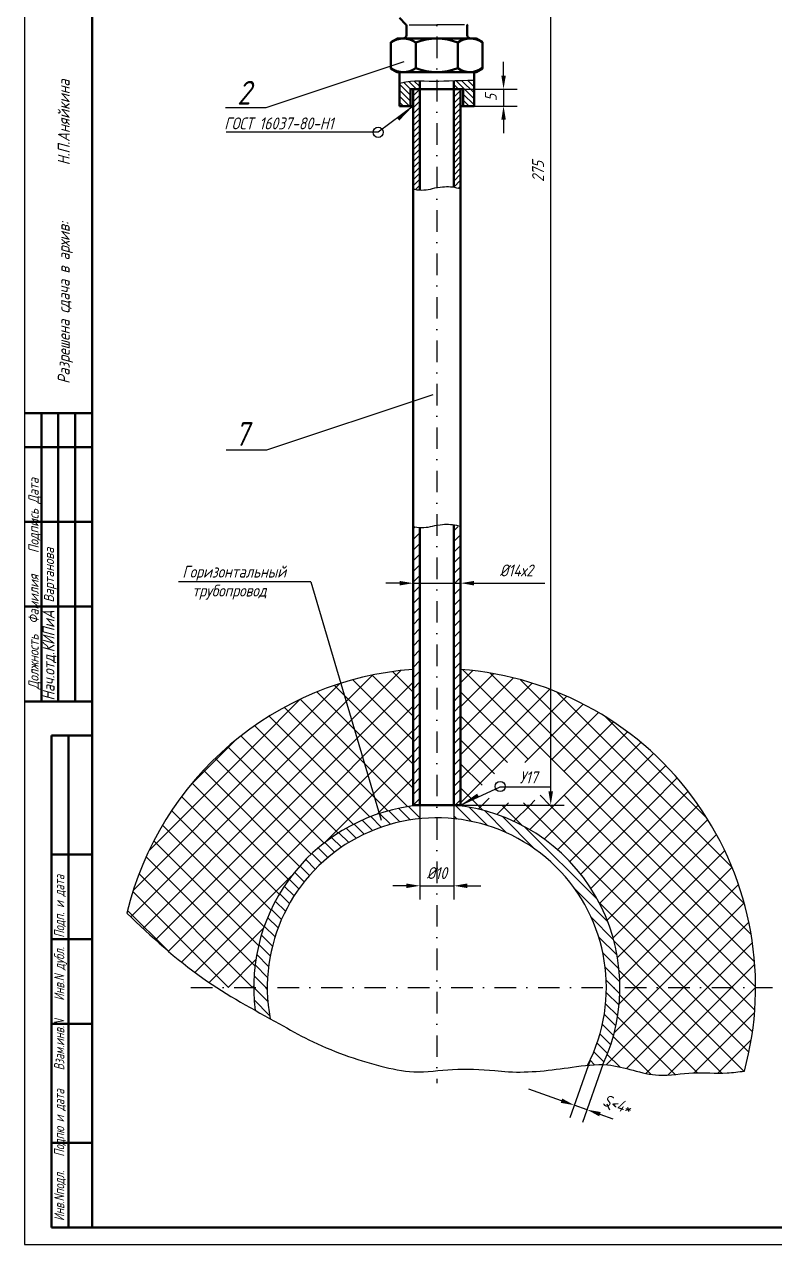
# Model space of a CAD drawing. Header units: millimetres. Extents: x 0 to 6596, y 0 to 3335.
# Drawn here: x 311.6 to 532.9, y 309.3 to 669 of the extents above; entities that cross this region are included whole.
import ezdxf
from ezdxf.enums import TextEntityAlignment as Align

# ---------------------------------------------------------------- set-up
doc = ezdxf.new("R2010")
doc.units = ezdxf.units.MM
doc.header["$LTSCALE"] = 0.5
doc.header["$MEASUREMENT"] = 0
doc.linetypes.add('DASHDOT', pattern=[25.4, 12.7, -6.35, 0, -6.35])
doc.styles.get("Standard").update_dxf_attribs({"font": 'romand.shx', "width": 0.8, "oblique": 15, "height": 3.5})
doc.dimstyles.get("Standard").update_dxf_attribs({"dimscale": 0, "dimtxt": 3.5, "dimasz": 4, "dimexe": 4, "dimexo": 0, "dimgap": 2, "dimtad": 1, "dimrnd": 0.0035, "dimtxsty": 'Standard', "dimcen": 0.09, "dimclrd": 5, "dimazin": 2, "dimtfac": 1, "dimtix": 1, "dimtmove": 0, "dimatfit": 0, "dimfxl": 0, "dimtolj": 1, "dimtzin": 0, "dimarcsym": 0})

# ---------------------------------------------------------------- blocks, each defined once
blk = doc.blocks.new('*X365')
at = {"color": 0}
for p, q in [((599.41, 872.86), (600.06, 873.51)), ((599.41, 869.72), (601.41, 871.72)), ((611.41, 872.29), (612.63, 873.51)), ((611.41, 869.15), (613.41, 871.15)), ((599.41, 866.58), (601.41, 868.58)), ((611.41, 866.01), (613.41, 868.01)), ((599.41, 863.43), (601.41, 865.43)), ((611.41, 862.86), (613.41, 864.86)), ((599.41, 860.29), (601.41, 862.29)), ((611.41, 859.72), (613.41, 861.72)), ((599.41, 857.15), (601.41, 859.15)), ((599.41, 854.01), (601.41, 856.01)), ((611.41, 856.58), (613.41, 858.58)), ((599.41, 850.86), (601.41, 852.86)), ((611.41, 853.43), (613.41, 855.43)), ((599.41, 847.72), (601.41, 849.72)), ((611.41, 850.29), (613.41, 852.29)), ((611.41, 847.15), (613.41, 849.15)), ((601.06, 846.22), (601.41, 846.58))]:
    blk.add_line(p, q, dxfattribs=at)
blk = doc.blocks.new('*D372')
at = {"color": 0, "lineweight": -2}
for p, q in [((426.26, 520.99), (426.26, 500.29)), ((440.26, 521.03), (440.26, 500.29))]:
    blk.add_line(p, q, dxfattribs=at)
at = {"color": 5, "lineweight": -2}
for p, q in [((422.26, 504.29), (418.26, 504.29)), ((426.26, 504.29), (440.26, 504.29)), ((444.26, 504.29), (465.15, 504.29))]:
    blk.add_line(p, q, dxfattribs=at)
at = {"color": 5, "lineweight": 25}
for points in [[(422.26, 504.96), (422.26, 503.62), (426.26, 504.29)], [(444.26, 504.96), (444.26, 503.62), (440.26, 504.29)]]:
    blk.add_solid(points, dxfattribs=at)
at = {"layer": 'Defpoints', "color": 0, "lineweight": 25}
for p in [(426.26, 520.99), (440.26, 521.03), (440.26, 504.29)]:
    blk.add_point(p, dxfattribs=at)
at = {"color": 0, "lineweight": 25, "insert": (456.7, 508.04), "char_height": 3.5, "attachment_point": 5}
blk.add_mtext('\\A1;%%C14х2', dxfattribs=at)
blk = doc.blocks.new('*D396')
at = {"color": 0, "lineweight": -2}
for p, q in [((428.26, 438.9), (428.26, 411.1)), ((438.26, 438.89), (438.26, 411.1))]:
    blk.add_line(p, q, dxfattribs=at)
at = {"color": 5, "lineweight": -2}
for p, q in [((424.26, 415.1), (420.26, 415.1)), ((428.26, 415.1), (438.26, 415.1)), ((442.26, 415.1), (446.26, 415.1))]:
    blk.add_line(p, q, dxfattribs=at)
at = {"color": 5, "lineweight": 25}
for points in [[(424.26, 415.77), (424.26, 414.43), (428.26, 415.1)], [(442.26, 415.77), (442.26, 414.43), (438.26, 415.1)]]:
    blk.add_solid(points, dxfattribs=at)
at = {"layer": 'Defpoints', "color": 0, "lineweight": 25}
for p in [(428.26, 438.9), (438.26, 438.89), (438.26, 415.1)]:
    blk.add_point(p, dxfattribs=at)
at = {"color": 0, "lineweight": 25, "insert": (433.26, 418.85), "char_height": 3.5, "attachment_point": 5}
blk.add_mtext('\\A1;%%C10', dxfattribs=at)
blk = doc.blocks.new('*D397')
at = {"color": 5, "linetype": 'Continuous', "lineweight": -2}
for p, q in [((452.93, 653.91), (452.93, 657.91)), ((452.93, 649.91), (452.93, 644.91)), ((452.93, 640.91), (452.93, 636.91))]:
    blk.add_line(p, q, dxfattribs=at)
at = {"color": 0, "linetype": 'Continuous', "lineweight": -2}
for p, q in [((441.06, 649.91), (456.93, 649.91)), ((441.06, 644.91), (456.93, 644.91))]:
    blk.add_line(p, q, dxfattribs=at)
at = {"color": 5, "linetype": 'Continuous', "lineweight": 25}
for points in [[(452.27, 653.91), (453.6, 653.91), (452.93, 649.91)], [(452.27, 640.91), (453.6, 640.91), (452.93, 644.91)]]:
    blk.add_solid(points, dxfattribs=at)
at = {"layer": 'Defpoints', "color": 0, "linetype": 'Continuous', "lineweight": 25}
for p in [(441.06, 649.91), (441.06, 644.91), (452.93, 644.91)]:
    blk.add_point(p, dxfattribs=at)
at = {"color": 0, "linetype": 'Continuous', "lineweight": 25, "insert": (449.18, 647.41), "char_height": 3.5, "attachment_point": 5, "rotation": 90}
blk.add_mtext('\\A1;5', dxfattribs=at)
blk = doc.blocks.new('*D398')
at = {"color": 0, "linetype": 'Continuous', "lineweight": -2}
for p, q in [((449.24, 713.87), (470.84, 713.87)), ((440.26, 438.9), (470.84, 438.9))]:
    blk.add_line(p, q, dxfattribs=at)
at = {"color": 5, "linetype": 'Continuous', "lineweight": -2}
blk.add_line((466.84, 442.9), (466.84, 709.87), dxfattribs=at)
at = {"color": 5, "linetype": 'Continuous', "lineweight": 25}
for points in [[(466.17, 709.87), (467.51, 709.87), (466.84, 713.87)], [(466.17, 442.9), (467.51, 442.9), (466.84, 438.9)]]:
    blk.add_solid(points, dxfattribs=at)
at = {"layer": 'Defpoints', "color": 0, "linetype": 'Continuous', "lineweight": 25}
for p in [(449.24, 713.87), (466.84, 713.87), (440.26, 438.9)]:
    blk.add_point(p, dxfattribs=at)
at = {"color": 0, "linetype": 'Continuous', "lineweight": 25, "insert": (463.09, 625.66), "char_height": 3.5, "attachment_point": 5, "rotation": 90}
blk.add_mtext('\\A1;275', dxfattribs=at)

msp = doc.modelspace()

# ---------------------------------------------------------------- hatches: boundary and pattern name
at = {"linetype": 'Continuous', "lineweight": 25}
h = msp.add_hatch(dxfattribs=at)
h.set_pattern_fill('ANSI31', color=256, scale=10, angle=90, style=0)
h.set_pattern_definition([(135, (173.1764, 198.6168), (-0.8838835, -0.8838835), [])])
h.paths.add_polyline_path([(444.256, 652.561), (442.45, 652.535), (440.426, 652.484), (438.58, 652.42), (438.256, 652.408), (438.256, 649.911), (441.056, 649.911), (441.056, 644.911), (444.256, 644.911)])
h.paths.add_polyline_path([(425.456, 649.911), (428.256, 649.911), (428.256, 652.315), (428.173, 652.316), (426.806, 652.299), (425.446, 652.221), (424.088, 652.058), (422.728, 651.786), (422.256, 651.646), (422.256, 644.911), (425.456, 644.911)])
h = msp.add_hatch(dxfattribs=at)
h.set_pattern_fill('ANSI31', color=256, scale=10, style=0)
h.set_pattern_definition([(45, (173.1764, 198.6168), (-0.8838835, 0.8838835), [])])
h.paths.add_polyline_path([(426.256, 620.476, 0.0052677), (426.644, 620.389, 0.0402545), (428.256, 620.178), (428.256, 649.911), (426.256, 649.911)])
h.paths.add_polyline_path([(438.256, 621.002, -0.0266989), (439.608, 620.71, -0.0079438), (440.256, 620.522), (440.256, 649.911), (438.256, 649.911)])

# ---------------------------------------------------------------- linework, layer by layer
for p, q in [((311.626, 903.347), (311.626, 309.347)), ((425.093, 668.831), (433.279, 668.831)), ((441.419, 668.831), (433.233, 668.831)), ((421.64, 664.831), (433.233, 664.831)), ((433.233, 664.831), (421.64, 664.831)), ((433.279, 664.831), (421.686, 664.831)), ((423.494, 664.831), (421.686, 664.831)), ((421.686, 664.831), (423.279, 664.831)), ((433.233, 664.831), (444.826, 664.831)), ((443.017, 664.831), (444.826, 664.831)), ((444.826, 664.831), (443.233, 664.831)), ((444.826, 664.831), (446.733, 663.73)), ((446.733, 655.981), (446.733, 662.779)), ((444.879, 654.911), (446.733, 655.981)), ((426.255, 644.911), (415.934, 637.223)), ((440.251, 438.903), (451.912, 444.288)), ((451.912, 444.288), (466.685, 444.288)), ((428.256, 439.132), (428.256, 434.882)), ((438.256, 439.132), (438.256, 434.882)), ((311.626, 309.347), (731.626, 309.347))]:
    msp.add_line(p, q)
at = {"lineweight": 50}
for p, q in [((331.626, 898.347), (331.626, 314.347)), ((421.64, 664.831), (419.733, 663.73)), ((419.733, 655.981), (419.733, 663.73)), ((421.686, 664.831), (433.279, 664.831)), ((427.048, 656.122), (427.048, 663.635)), ((444.826, 664.831), (433.233, 664.831)), ((439.417, 656.089), (439.417, 663.635)), ((444.826, 664.831), (446.733, 663.73)), ((446.733, 655.981), (446.733, 663.73)), ((421.586, 654.911), (419.733, 655.981)), ((421.586, 654.911), (444.879, 654.911)), ((444.879, 654.911), (446.733, 655.981)), ((425.456, 649.911), (425.456, 644.911)), ((425.456, 649.911), (441.056, 649.911)), ((426.256, 649.911), (426.256, 520.988)), ((428.256, 649.911), (428.256, 620.178)), ((438.256, 649.911), (438.256, 621.002)), ((440.256, 649.911), (440.256, 521.034)), ((441.056, 649.911), (441.056, 644.911)), ((422.256, 644.911), (426.256, 644.911)), ((440.256, 644.911), (444.256, 644.911)), ((311.626, 554.368), (331.626, 554.368)), ((316.626, 554.368), (316.626, 469.368)), ((321.626, 554.368), (321.626, 469.368)), ((326.626, 554.368), (326.626, 469.368)), ((311.626, 544.368), (331.626, 544.368)), ((426.236, 537.323), (426.236, 438.902)), ((440.256, 537.369), (440.256, 438.901)), ((311.626, 522.368), (331.626, 522.368)), ((438.256, 521.514), (438.256, 438.901)), ((428.256, 520.69), (428.256, 438.901)), ((311.626, 497.368), (317.016, 497.368)), ((316.626, 497.368), (331.626, 497.368)), ((311.626, 469.368), (331.626, 469.368)), ((319.626, 459.368), (319.626, 314.347)), ((319.626, 459.368), (331.626, 459.368)), ((324.626, 459.368), (324.626, 314.347)), ((319.626, 424.368), (331.626, 424.368)), ((319.626, 399.368), (331.626, 399.368)), ((319.626, 374.368), (331.626, 374.368)), ((319.626, 339.368), (331.626, 339.368)), ((319.626, 314.347), (726.626, 314.347))]:
    msp.add_line(p, q, dxfattribs=at)
at = {"linetype": 'DASHDOT'}
for p, q in [((433.256, 831.821), (433.256, 356.892)), ((360.704, 385.132), (532.256, 385.132))]:
    msp.add_line(p, q, dxfattribs=at)
at = {"linetype": 'Continuous', "lineweight": 50}
for p, q in [((422.248, 670.879), (424.134, 668.978)), ((424.279, 665.831), (424.279, 668.626)), ((442.233, 665.831), (442.233, 668.626)), ((421.64, 664.831), (433.233, 664.831)), ((422.256, 654.411), (422.256, 644.911)), ((428.256, 652.315), (428.256, 649.911)), ((438.256, 652.408), (438.256, 649.911)), ((444.256, 654.411), (444.256, 644.911)), ((426.236, 438.902), (440.256, 438.902))]:
    msp.add_line(p, q, dxfattribs=at)
at = {"linetype": 'Continuous'}
for p, q in [((421.686, 664.831), (433.279, 664.831)), ((444.826, 664.831), (433.233, 664.831))]:
    msp.add_line(p, q, dxfattribs=at)
at = {"lineweight": 25}
for p, q in [((423.525, 657.901), (382.799, 644.42)), ((382.799, 644.42), (370.917, 644.42)), ((432.08, 559.789), (382.986, 543.537)), ((382.986, 543.537), (371.103, 543.537)), ((396.054, 504.644), (357.04, 504.644)), ((386.217, 442.1), (422.649, 478.532)), ((440.256, 474.926), (443.862, 478.532)), ((480.709, 438.901), (440.779, 478.831)), ((384.196, 447.15), (414.233, 477.188)), ((388.238, 437.05), (426.256, 475.068)), ((426.256, 457.998), (408.453, 475.801)), ((426.256, 465.07), (414.154, 477.171)), ((426.256, 472.141), (420.178, 478.218)), ((440.256, 467.855), (450.026, 477.624)), ((440.256, 460.784), (455.849, 476.377)), ((440.256, 453.712), (461.372, 474.829)), ((487.78, 438.901), (448.851, 477.83)), ((494.851, 438.901), (457.91, 475.842)), ((382.175, 452.2), (404.648, 474.674)), ((426.256, 443.856), (397.887, 472.225)), ((426.256, 450.927), (403.04, 474.144)), ((440.256, 446.641), (466.625, 473.01)), ((460.147, 452.391), (440.256, 472.283)), ((501.922, 438.901), (468.58, 472.243)), ((380.154, 457.25), (392.962, 470.058)), ((418.806, 437.163), (388.29, 467.68)), ((390.259, 432), (426.256, 467.997)), ((424.606, 438.435), (392.976, 470.065)), ((440.256, 439.57), (471.629, 470.943)), ((459.238, 451.482), (476.402, 468.645)), ((413.507, 435.392), (383.817, 465.082)), ((454.074, 451.394), (440.256, 465.212)), ((467.219, 452.391), (480.957, 466.13)), ((508.993, 438.901), (483.006, 464.888)), ((408.635, 433.193), (379.549, 462.279)), ((392.28, 426.95), (426.256, 460.926)), ((467.87, 438.901), (489.453, 460.484)), ((470.754, 448.855), (485.305, 463.407)), ((348.33, 425.426), (380.154, 457.25)), ((360.569, 444.736), (373.652, 457.82)), ((381.92, 452.836), (375.478, 459.279)), ((450.264, 448.133), (440.256, 458.141)), ((474.941, 438.901), (493.407, 457.367)), ((386.638, 441.047), (371.599, 456.086)), ((400.348, 427.947), (426.256, 453.855)), ((482.012, 438.901), (497.171, 454.059)), ((343.715, 413.74), (382.175, 452.2)), ((391.356, 429.258), (367.91, 452.704)), ((404.144, 430.613), (381.92, 452.836)), ((446.588, 444.737), (440.256, 451.07)), ((489.083, 438.901), (500.746, 450.563)), ((342.993, 405.947), (384.196, 447.15)), ((392.727, 420.817), (364.409, 449.134)), ((415.656, 436.184), (426.256, 446.784)), ((496.154, 438.901), (504.132, 446.878)), ((389.582, 416.891), (361.097, 445.375)), ((445.354, 438.901), (440.256, 443.998)), ((503.226, 438.901), (507.329, 443.004)), ((346.626, 402.509), (386.217, 442.1)), ((386.778, 412.624), (357.976, 441.426)), ((400.005, 427.681), (386.638, 441.047)), ((428.256, 438.661), (428.037, 438.88)), ((435.087, 438.901), (431.665, 438.901)), ((443.439, 434.084), (438.662, 438.861)), ((446.865, 437.39), (445.354, 438.901)), ((445.486, 437.729), (446.657, 438.901)), ((446.657, 438.901), (448.643, 440.886)), ((450.971, 436.144), (453.728, 438.901)), ((458.408, 432.917), (452.425, 438.901)), ((453.728, 438.901), (454.405, 439.577)), ((456.005, 434.107), (460.799, 438.901)), ((459.496, 438.901), (458.823, 439.573)), ((513.264, 385.132), (459.496, 438.901)), ((460.642, 431.673), (467.87, 438.901)), ((460.799, 438.901), (462.193, 440.294)), ((466.567, 438.901), (463.683, 441.784)), ((464.917, 428.877), (474.941, 438.901)), ((520.335, 385.132), (466.567, 438.901)), ((468.851, 425.74), (482.012, 438.901)), ((473.638, 438.901), (470.754, 441.784)), ((472.455, 422.273), (489.083, 438.901)), ((527.256, 385.283), (473.638, 438.901)), ((475.731, 418.477), (496.154, 438.901)), ((478.671, 414.346), (503.226, 438.901)), ((526.954, 392.655), (480.709, 438.901)), ((481.26, 409.864), (510.297, 438.901)), ((525.953, 400.728), (487.78, 438.901)), ((523.965, 409.787), (494.851, 438.901)), ((520.366, 420.457), (501.922, 438.901)), ((513.011, 434.883), (508.993, 438.901)), ((510.297, 438.901), (510.334, 438.938)), ((350.313, 399.125), (388.238, 437.05)), ((384.335, 407.996), (355.048, 437.282)), ((416.869, 432.371), (413.752, 435.487)), ((419.556, 433.219), (416.355, 436.42)), ((422.376, 433.934), (419.074, 437.237)), ((425.343, 434.502), (421.917, 437.929)), ((428.256, 435.126), (424.899, 438.482)), ((439.212, 434.777), (438.256, 435.732)), ((448.218, 432.841), (442.772, 438.287)), ((453.942, 430.653), (447.328, 437.267)), ((462.295, 425.836), (452.57, 435.56)), ((382.287, 402.972), (352.32, 432.939)), ((354.078, 395.819), (390.259, 432)), ((409.503, 429.13), (406.56, 432.072)), ((411.85, 430.319), (408.86, 433.308)), ((414.303, 431.401), (411.256, 434.448)), ((480.646, 411.019), (459.143, 432.523)), ((483.468, 405.001), (513.141, 434.674)), ((380.691, 397.498), (349.8, 428.389)), ((396.201, 424.413), (391.356, 429.258)), ((405.106, 426.456), (402.231, 429.331)), ((407.256, 427.841), (404.352, 430.746)), ((485.25, 399.712), (515.744, 430.206)), ((357.945, 392.615), (392.28, 426.95)), ((399.207, 421.748), (396.377, 424.578)), ((401.083, 423.407), (398.245, 426.245)), ((403.049, 424.977), (400.196, 427.83)), ((486.535, 393.926), (518.135, 425.525)), ((379.631, 391.486), (347.496, 423.621)), ((395.72, 418.164), (392.886, 420.998)), ((397.419, 420), (394.591, 422.829)), ((378.914, 385.132), (345.424, 418.622)), ((361.937, 389.536), (390.441, 418.04)), ((394.11, 416.239), (391.264, 419.084)), ((487.203, 387.522), (520.3, 420.619)), ((391.162, 412.116), (388.271, 415.006)), ((392.59, 414.223), (389.725, 417.087)), ((483.684, 404.447), (473.959, 414.171)), ((491.884, 385.132), (522.225, 415.473)), ((371.842, 385.132), (343.599, 413.376)), ((388.594, 407.612), (385.627, 410.579)), ((389.829, 409.913), (386.904, 412.837)), ((506.193, 385.132), (481.04, 410.285)), ((498.955, 385.132), (523.889, 410.066)), ((354.119, 395.785), (342.045, 407.859)), ((387.463, 405.208), (384.444, 408.227)), ((385.537, 400.063), (382.376, 403.223)), ((386.441, 402.694), (383.358, 405.777)), ((485.39, 399.205), (478.776, 405.819)), ((506.026, 385.132), (525.266, 404.372)), ((366.08, 386.608), (382.204, 402.732)), ((384.76, 397.304), (381.506, 400.558)), ((486.411, 394.648), (480.965, 400.095)), ((384.123, 394.406), (380.756, 397.773)), ((499.122, 385.132), (485.513, 398.741)), ((513.097, 385.132), (526.321, 398.356)), ((371.676, 385.132), (379.883, 393.34)), ((383.644, 391.349), (380.138, 394.855)), ((486.984, 390.539), (482.208, 395.316)), ((382.79, 385.132), (379.364, 388.558)), ((383.345, 388.113), (379.668, 391.79)), ((487.231, 386.757), (482.9, 391.088)), ((492.051, 385.132), (487.021, 390.162)), ((520.168, 385.132), (527.007, 391.971)), ((378.747, 385.132), (379.258, 385.644)), ((383.43, 380.956), (379.256, 385.131)), ((383.258, 384.664), (382.79, 385.132)), ((485.32, 385.132), (483.211, 387.241)), ((483.234, 362.34), (506.026, 385.132)), ((487.222, 383.23), (485.32, 385.132)), ((485.571, 371.748), (498.955, 385.132)), ((487.038, 380.286), (491.884, 385.132)), ((489.196, 361.232), (513.097, 385.132)), ((517.281, 359.902), (492.051, 385.132)), ((494.854, 359.818), (520.168, 385.132)), ((523.816, 360.438), (499.122, 385.132)), ((501.413, 359.306), (527.239, 385.132)), ((525.294, 366.031), (506.193, 385.132)), ((526.342, 372.055), (513.264, 385.132)), ((527.018, 378.45), (520.335, 385.132)), ((527.239, 385.132), (527.256, 385.149)), ((383.936, 376.915), (379.38, 381.471)), ((487.003, 379.914), (483.235, 383.682)), ((510.114, 359.998), (487.21, 382.902)), ((486.605, 376.776), (483.027, 380.355)), ((509.153, 359.975), (526.969, 377.791)), ((485.36, 370.95), (482.058, 374.253)), ((486.052, 373.794), (482.626, 377.22)), ((503.562, 359.479), (486.558, 376.483)), ((484.543, 368.232), (481.342, 371.433)), ((496.441, 359.529), (485.287, 370.683)), ((483.611, 365.629), (480.494, 368.745)), ((516.146, 359.897), (525.987, 369.738)), ((478.442, 363.726), (472.459, 346.665)), ((479.795, 362.373), (478.442, 363.726)), ((482.571, 363.133), (479.524, 366.179)), ((487.18, 361.719), (483.515, 365.384)), ((482.236, 362.396), (476.254, 345.334)), ((523.751, 360.431), (524.027, 360.707)), ((470.008, 351.763), (460.401, 355.132)), ((477.577, 349.109), (473.783, 350.439)), ((483.402, 350.797), (484.198, 349.023)), ((481.352, 347.785), (485.126, 346.462))]:
    msp.add_line(p, q, dxfattribs=at)
at = {"linetype": 'Continuous', "lineweight": 25}
for p, q in [((415.934, 637.223), (371.148, 637.223)), ((396.054, 504.644), (416.799, 434.428))]:
    msp.add_line(p, q, dxfattribs=at)
at = {"color": 0}
for p, q in [((426.256, 470.035), (426.898, 470.677)), ((426.256, 466.892), (428.256, 468.892)), ((438.256, 469.462), (439.47, 470.677)), ((438.256, 466.319), (440.256, 468.319)), ((426.256, 463.749), (428.256, 465.749)), ((438.256, 463.176), (440.256, 465.176)), ((426.256, 460.605), (428.256, 462.605)), ((438.256, 460.033), (440.256, 462.033)), ((426.256, 457.462), (428.256, 459.462)), ((438.256, 456.89), (440.256, 458.89)), ((426.256, 454.319), (428.256, 456.319)), ((426.256, 451.176), (428.256, 453.176)), ((438.256, 453.747), (440.256, 455.747)), ((426.256, 448.033), (428.256, 450.033)), ((438.256, 450.604), (440.256, 452.604)), ((426.256, 444.89), (428.256, 446.89)), ((438.256, 447.461), (440.256, 449.461)), ((438.256, 444.318), (440.256, 446.318)), ((426.256, 442), (428.256, 444)), ((438.256, 441.603), (440.256, 443.603)), ((426.531, 439.132), (428.256, 440.857)), ((438.929, 439.132), (440.256, 440.46))]:
    msp.add_line(p, q, dxfattribs=at)
at = {"linetype": 'Continuous', "lineweight": 25}
msp.add_lwpolyline([(422.256, 651.646), (422.728, 651.786), (424.088, 652.058), (425.446, 652.221), (426.806, 652.299), (428.173, 652.316), (429.55, 652.297), (430.944, 652.266), (432.357, 652.247), (433.8, 652.259), (435.297, 652.299), (436.88, 652.355), (438.58, 652.42), (440.426, 652.484), (442.45, 652.535), (444.256, 652.561)], dxfattribs=at)
for points, format in [([(426.255, 644.911, 0, 1, 0), (421.833, 641.006, 1, 1, 0)], "xyseb"), ([(426.256, 620.476, 0.0052677), (426.644, 620.389, 0.0696538), (429.441, 620.188, 0.0450063), (431.97, 620.589, -0.0379193), (434.963, 621.107, -0.090658), (439.608, 620.71, -0.0079438), (440.256, 620.522)], "xyb"), ([(426.256, 520.988, 0.0052677), (426.644, 520.901, 0.0696538), (429.441, 520.7, 0.0450063), (431.97, 521.101, -0.0379193), (434.963, 521.619, -0.090658), (439.608, 521.222, -0.0079438), (440.256, 521.034)], "xyb"), ([(440.251, 438.903, 0, 1, 0), (445.384, 441.813, 1, 1, 0)], "xyseb")]:
    msp.add_lwpolyline(points, format=format)
at = {"const_width": 0.492}
msp.add_lwpolyline([(435.028, 314.058), (435.028, 314.058)], dxfattribs=at)
for centre in [(415.936, 637.169), (451.944, 444.351)]:
    msp.add_circle(centre, 1.5)
at = {"linetype": 'Continuous', "lineweight": 50}
for centre, radius, start, end in [((423.779, 668.626), 0.5, 0, 44.76975), ((442.733, 668.626), 0.5, 135.23025, 180), ((423.279, 665.831), 1, 270, 0), ((443.233, 665.831), 1, 180, 270), ((433.233, 648.249), 16.582, 68.1012, 111.8988), ((421.756, 654.411), 0.5, 0, 90), ((433.274, 671.51), 16.6, 247.97106, 291.72013), ((444.756, 654.411), 0.5, 90, 180)]:
    msp.add_arc(centre, radius, start, end, dxfattribs=at)
at = {"lineweight": 50}
for centre, start, end in [((423.448, 658.794), 53.36479, 128.01273), ((443.017, 658.794), 51.98727, 126.63521), ((423.426, 660.947), 232.25694, 306.90092), ((442.995, 660.947), 233.6296, 308.28339)]:
    msp.add_arc(centre, 6.033, start, end, dxfattribs=at)
at = {"lineweight": 25}
for radius, start, end in [(94, 94.27066, 166.51843), (94, 344.77781, 85.72934), (54, 95.31277, 187.19395), (54, 335.09951, 84.68723), (50, 332.71839, 190.64412)]:
    msp.add_arc((433.256, 385.132), radius, start, end, dxfattribs=at)
msp.add_open_spline([(341.846, 407.047), (348.988, 400.178), (362.697, 387.539), (382.086, 377.083), (399.132, 367.475), (412.512, 362.766), (426.952, 359.61), (438.216, 361.404), (447.533, 360.93), (459.272, 359.742), (470.335, 361.216), (485.312, 363.377), (496.857, 358.063), (508.834, 360.484), (517.003, 359.581), (522.261, 360.289), (523.958, 360.452)], degree=3, knots=[5.669608, 5.669608, 5.669608, 5.669608, 35.2390368, 61.4569592, 71.3787922, 93.9142735, 103.8028902, 115.2477623, 127.6855441, 131.7319076, 150.5976871, 161.0363598, 176.4570563, 186.5604202, 196.6414287, 201.5263047, 201.5263047, 201.5263047, 201.5263047], dxfattribs=at)
for points in [[(470.229, 352.392), (469.788, 351.134), (473.783, 350.439)], [(481.572, 348.415), (481.131, 347.156), (477.577, 349.109)]]:
    msp.add_solid(points, dxfattribs=at)
at = {"layer": 'Defpoints', "color": 0, "linetype": 'ByBlock'}
for p in [(424.078, 664.831), (424.124, 664.831), (442.387, 664.831)]:
    msp.add_point(p, dxfattribs=at)

# ---------------------------------------------------------------- block references
for p in [(-173.159, -352.57), (-173.159, -377.666)]:
    msp.add_blockref('*X365', p)

# ---------------------------------------------------------------- texts
at = {"linetype": 'Continuous', "lineweight": 25, "oblique": 15, "width": 0.8}
msp.add_text('Разрешена сдача в архив:         Н.П.Аняйкина', height=3.5, rotation=90, dxfattribs=at).set_placement((324.982, 563.043))
msp.add_text('ГОСТ 16037-80-Н1', height=3.5, dxfattribs=at).set_placement((370.561, 638.05))
at = {"linetype": 'Continuous', "lineweight": 25, "oblique": 15, "width": 0.619119}
msp.add_text('Нач.отд.КИПиА', height=3.5, rotation=90, dxfattribs=at).set_placement((320.522, 469.694), (320.522, 496.213), align=Align.FIT)
at = {"lineweight": 35, "char_height": 7, "width": 25.82314, "attachment_point": 1}
for s, insert in [('2', (374.353, 652.345)), ('7', (373.575, 551.754))]:
    msp.add_mtext(s, dxfattribs=dict(at, insert=insert))
at = {"lineweight": 25, "char_height": 3, "attachment_point": 1, "rotation": 90}
for s, insert, width in [('Должность  Фамилия    Подпись Дата', (312.824, 473.018), 85.21344), ('Вартанова', (317.368, 498.581), 62.23826), ('{\\W0.7; Инв.Nподл.   Подпю и дата    Взам.инв.N    Инв.N дубл.  Подп. и дата}', (320.387, 314.887), 144.28866)]:
    msp.add_mtext(s, dxfattribs=dict(at, insert=insert, width=width))
at = {"lineweight": 25, "char_height": 3.5, "attachment_point": 1}
for s, insert, width in [('Горизонтальный ', (358.211, 509.43), 77.57516), ('трубопровод', (361.132, 503.86), 77.57516), ('У17', (457.676, 448.799), 15.41418)]:
    msp.add_mtext(s, dxfattribs=dict(at, insert=insert, width=width))
at = {"lineweight": 25, "insert": (486.41, 350.722), "char_height": 3.5, "attachment_point": 5, "rotation": 340.67797}
msp.add_mtext('S<4*', dxfattribs=at)

# ---------------------------------------------------------------- dimensions: what is measured, and where the dimension line sits
at = {"linetype": 'Continuous', "lineweight": 25}
for base, p1, p2, text, picture, middle in [((466.841, 713.87), (440.256, 438.902), (449.239, 713.87), '275', '*D398', (466.841, 625.658)), ((452.933, 644.911), (441.056, 649.911), (441.056, 644.911), '5', '*D397', (452.933, 647.411))]:
    dim = msp.add_linear_dim(base=base, p1=p1, p2=p2, angle=90, text=text, dimstyle='Standard', override={"dimscale": 1}, dxfattribs=at)
    dim.commit()
    dim.dimension.update_dxf_attribs({"geometry": picture, "text_midpoint": middle, "dimtype": 160})
at = {"lineweight": 25}
dim = msp.add_linear_dim(base=(440.256, 504.291), p1=(426.256, 520.988), p2=(440.256, 521.034), text='%%C14х2', dimstyle='Standard', override={"dimscale": 1}, dxfattribs=at)
dim.commit()
dim.dimension.update_dxf_attribs({"geometry": '*D372', "text_midpoint": (456.702, 504.291), "dimtype": 160})
dim = msp.add_linear_dim(base=(438.256, 415.1), p1=(428.256, 438.901), p2=(438.256, 438.887), text='%%C10', dimstyle='Standard', override={"dimscale": 1}, dxfattribs=at)
dim.commit()
dim.dimension.update_dxf_attribs({"geometry": '*D396', "text_midpoint": (433.256, 418.85)})

doc.saveas('drawing.dxf')
